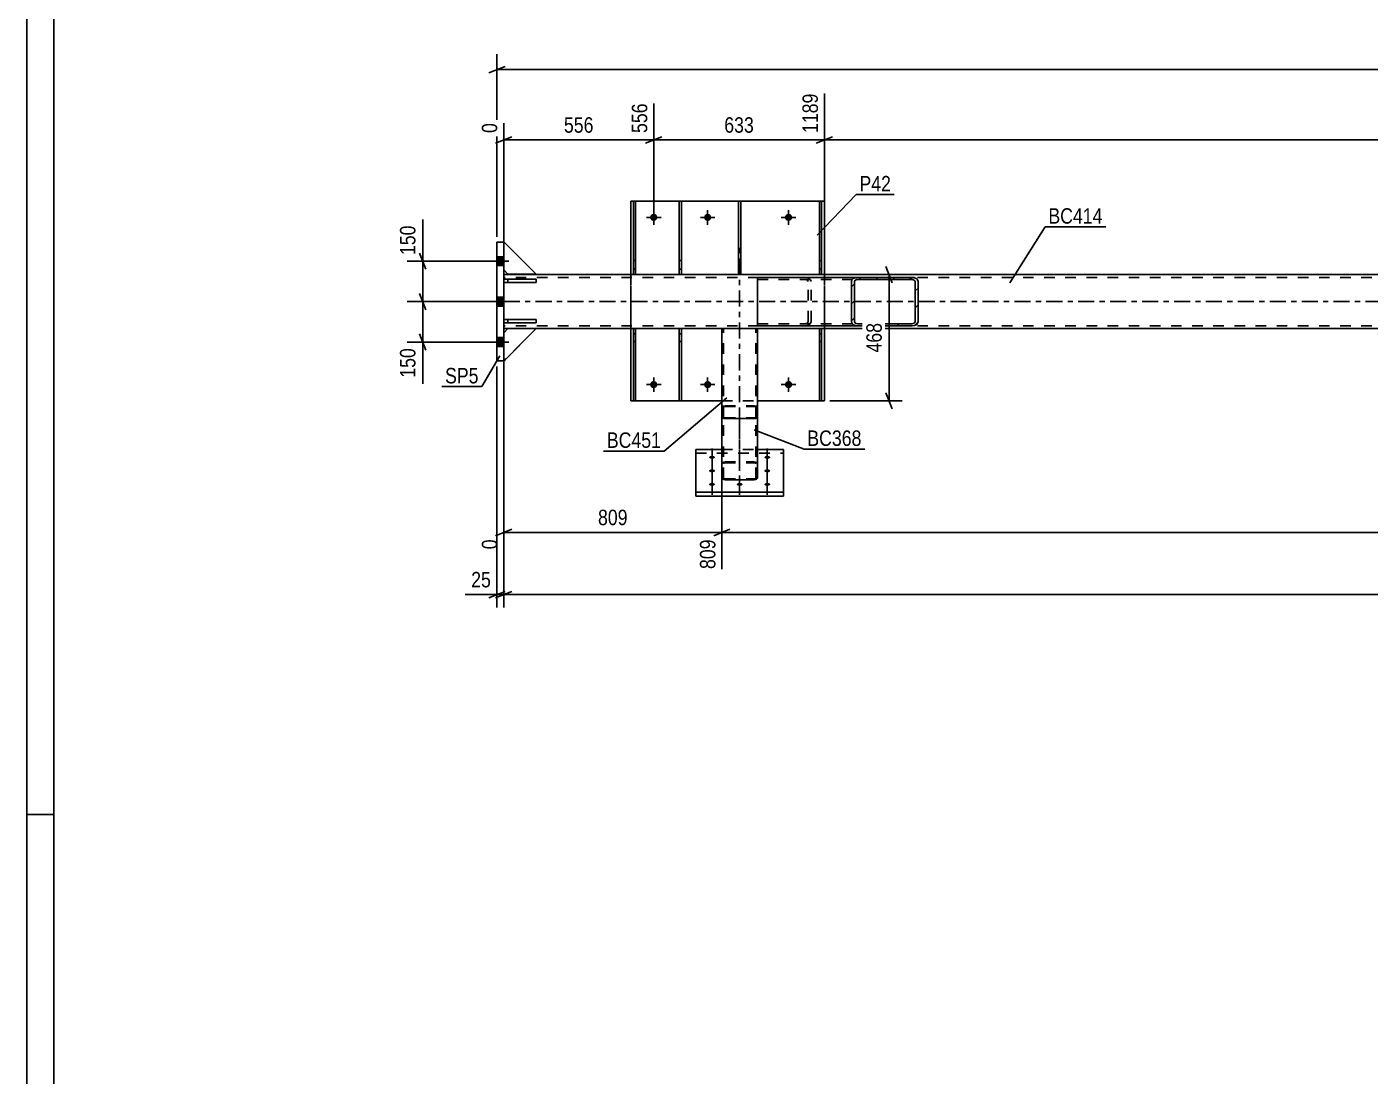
# Model space of a CAD drawing. Header units: millimetres. Extents: x -188 to 1001, y -654 to 187.
# Drawn here: x -187.8 to 61.3, y -404.3 to -209.8 of the extents above; entities that cross this region are included whole.
import ezdxf

# ---------------------------------------------------------------- set-up
doc = ezdxf.new("R2010")
doc.units = ezdxf.units.MM
doc.linetypes.add('DXK_LINE_DOT2', pattern=[3.9198, 1.9599, -1.9599])
doc.linetypes.add('DXK_LINE_DOT3', pattern=[5.9187, 2.979, -0.9799, 0.9799, -0.9799])
doc.styles.add('Arial Narrow', font='ARIALN.TTF', dxfattribs={"height": 0.2})

# ---------------------------------------------------------------- blocks, each defined once
blk = doc.blocks.new('Unknown-761542699-1162')
at = {"color": 5, "linetype": 'Continuous'}
for p, q in [((-187.8, 187.19), (-187.8, -653.81)), ((-182.8, 182.19), (-182.8, -648.81)), ((-182.8, -355.81), (-187.8, -355.81))]:
    blk.add_line(p, q, dxfattribs=at)
blk = doc.blocks.new('Part-761542699-5498 - 5415')
at = {"color": 2, "linetype": 'Continuous'}
for p, q in [((-75.31, -265.72), (-75.31, -279.11)), ((-74.91, -279.11), (-74.91, -265.72)), ((-75.31, -268.11), (-74.91, -268.11)), ((-75.31, -279.11), (-74.91, -279.11))]:
    blk.add_line(p, q, dxfattribs=at)
at = {"color": 7, "linetype": 'DXK_LINE_DOT2'}
for p, q in [((-74.91, -265.72), (-75.31, -265.72)), ((-75.31, -265.72), (-74.91, -265.72)), ((-75.31, -266.72), (-74.91, -266.72)), ((-75.31, -279.11), (-74.91, -279.11))]:
    blk.add_line(p, q, dxfattribs=at)
blk = doc.blocks.new('Part-761542699-5428 - 5415')
at = {"color": 2, "linetype": 'Continuous'}
for p, q in [((241.87, -255.72), (-99.38, -255.72)), ((818.12, -265.72), (-99.38, -265.72))]:
    blk.add_line(p, q, dxfattribs=at)
at = {"color": 7, "linetype": 'DXK_LINE_DOT2'}
for p, q in [((-99.38, -265.72), (-99.38, -255.72)), ((818.12, -256.22), (-99.38, -256.22)), ((818.12, -265.22), (-99.38, -265.22))]:
    blk.add_line(p, q, dxfattribs=at)
at = {"color": 7, "linetype": 'DXK_LINE_DOT3'}
blk.add_line((-99.38, -260.72), (818.12, -260.72), dxfattribs=at)
blk = doc.blocks.new('Part-761542699-5566 - 5415')
at = {"color": 2, "linetype": 'Continuous'}
for p, q in [((-75.81, -242.11), (-75.81, -242.11)), ((-75.81, -242.11), (-75.81, -255.72)), ((-75.81, -242.11), (-75.31, -242.11)), ((-74.91, -242.11), (-66.84, -242.11)), ((-66.44, -242.11), (-55.82, -242.11)), ((-55.42, -242.11), (-40.82, -242.11)), ((-40.42, -242.11), (-39.92, -242.11)), ((-39.92, -242.11), (-39.92, -255.72)), ((-75.81, -279.11), (-75.81, -265.72)), ((-39.92, -279.11), (-39.92, -265.72)), ((-75.81, -279.11), (-75.81, -279.11)), ((-75.81, -279.11), (-75.31, -279.11)), ((-74.91, -279.11), (-66.84, -279.11)), ((-66.44, -279.11), (-58.93, -279.11)), ((-52.33, -279.11), (-40.82, -279.11)), ((-40.42, -279.11), (-39.92, -279.11))]:
    blk.add_line(p, q, dxfattribs=at)
at = {"color": 7, "linetype": 'DXK_LINE_DOT2'}
for p, q in [((-75.81, -242.11), (-75.81, -279.11)), ((-75.81, -242.11), (-75.81, -242.11)), ((-75.31, -242.11), (-74.91, -242.11)), ((-66.84, -242.11), (-66.44, -242.11)), ((-55.82, -242.11), (-55.42, -242.11)), ((-40.82, -242.11), (-40.42, -242.11)), ((-39.92, -242.11), (-39.92, -279.11)), ((-75.81, -255.72), (-75.81, -265.72)), ((-39.92, -255.72), (-39.92, -265.72)), ((-75.81, -279.11), (-75.81, -279.11)), ((-75.31, -279.11), (-74.91, -279.11)), ((-66.84, -279.11), (-66.44, -279.11)), ((-58.93, -279.11), (-52.33, -279.11)), ((-40.82, -279.11), (-40.42, -279.11))]:
    blk.add_line(p, q, dxfattribs=at)
blk = doc.blocks.new('Part-761542699-5503 - 5415')
at = {"color": 2, "linetype": 'Continuous'}
for p, q in [((-66.84, -265.72), (-66.84, -279.11)), ((-66.44, -279.11), (-66.44, -265.72)), ((-66.84, -268.11), (-66.44, -268.11)), ((-66.84, -279.11), (-66.44, -279.11))]:
    blk.add_line(p, q, dxfattribs=at)
at = {"color": 7, "linetype": 'DXK_LINE_DOT2'}
for p, q in [((-66.44, -265.72), (-66.84, -265.72)), ((-66.84, -265.72), (-66.44, -265.72)), ((-66.84, -266.72), (-66.44, -266.72)), ((-66.84, -279.11), (-66.44, -279.11))]:
    blk.add_line(p, q, dxfattribs=at)
blk = doc.blocks.new('Part-761542699-5448 - 5415')
at = {"color": 2, "linetype": 'Continuous'}
for p, q in [((-93.38, -255.61), (-99.38, -249.61)), ((-99.38, -249.61), (-99.38, -249.72)), ((-99.38, -254.86), (-98.63, -255.61)), ((-98.63, -255.61), (-93.38, -255.61))]:
    blk.add_line(p, q, dxfattribs=at)
at = {"color": 7, "linetype": 'DXK_LINE_DOT2'}
blk.add_line((-99.38, -249.72), (-99.38, -254.86), dxfattribs=at)
blk = doc.blocks.new('Part-761542699-5451 - 5415')
at = {"color": 7, "linetype": 'DXK_LINE_DOT2'}
for p, q in [((-93.38, -255.61), (-99.38, -249.61)), ((-99.38, -249.61), (-99.38, -254.86)), ((-99.38, -254.86), (-98.63, -255.61)), ((-98.63, -255.61), (-93.38, -255.61))]:
    blk.add_line(p, q, dxfattribs=at)
blk = doc.blocks.new('Part-761542699-5518 - 5415')
at = {"color": 2, "linetype": 'Continuous'}
for p, q in [((-55.82, -242.11), (-55.82, -255.72)), ((-55.42, -242.11), (-55.82, -242.11)), ((-55.42, -255.72), (-55.42, -242.11)), ((-55.82, -253.11), (-55.42, -253.11))]:
    blk.add_line(p, q, dxfattribs=at)
at = {"color": 7, "linetype": 'DXK_LINE_DOT2'}
for p, q in [((-55.82, -242.11), (-55.42, -242.11)), ((-55.82, -254.72), (-55.42, -254.72)), ((-55.42, -255.72), (-55.82, -255.72)), ((-55.82, -255.72), (-55.42, -255.72))]:
    blk.add_line(p, q, dxfattribs=at)
blk = doc.blocks.new('Part-761542699-5454 - 5415')
at = {"color": 7, "linetype": 'DXK_LINE_DOT2'}
for p, q in [((-93.38, -255.61), (-99.38, -249.61)), ((-99.38, -249.61), (-99.38, -254.86)), ((-99.38, -254.86), (-98.63, -255.61)), ((-98.63, -255.61), (-93.38, -255.61))]:
    blk.add_line(p, q, dxfattribs=at)
blk = doc.blocks.new('Part-761542699-5457 - 5415')
at = {"color": 2, "linetype": 'Continuous'}
for p, q in [((-99.38, -266.48), (-98.63, -265.73)), ((-93.38, -265.73), (-99.38, -271.73)), ((-98.63, -265.73), (-93.38, -265.73)), ((-99.38, -271.73), (-99.38, -271.72))]:
    blk.add_line(p, q, dxfattribs=at)
at = {"color": 7, "linetype": 'DXK_LINE_DOT2'}
blk.add_line((-99.38, -271.72), (-99.38, -266.48), dxfattribs=at)
blk = doc.blocks.new('Part-761542699-5460 - 5415')
at = {"color": 7, "linetype": 'DXK_LINE_DOT2'}
for p, q in [((-99.38, -266.48), (-98.63, -265.73)), ((-93.38, -265.73), (-99.38, -271.73)), ((-99.38, -271.73), (-99.38, -266.48)), ((-98.63, -265.73), (-93.38, -265.73))]:
    blk.add_line(p, q, dxfattribs=at)
blk = doc.blocks.new('Part-761542699-5463 - 5415')
at = {"color": 7, "linetype": 'DXK_LINE_DOT2'}
for p, q in [((-99.38, -266.48), (-98.63, -265.73)), ((-93.38, -265.73), (-99.38, -271.73)), ((-99.38, -271.73), (-99.38, -266.48)), ((-98.63, -265.73), (-93.38, -265.73))]:
    blk.add_line(p, q, dxfattribs=at)
blk = doc.blocks.new('Part-761542699-5464 - 5415')
at = {"color": 2, "linetype": 'Continuous'}
for p, q in [((-99.38, -264.06), (-93.38, -264.06)), ((-99.38, -264.66), (-99.38, -264.06)), ((-93.38, -264.66), (-99.38, -264.66)), ((-93.38, -264.06), (-93.38, -264.66))]:
    blk.add_line(p, q, dxfattribs=at)
at = {"color": 7, "linetype": 'DXK_LINE_DOT2'}
blk.add_line((-98.63, -264.66), (-98.63, -264.06), dxfattribs=at)
blk = doc.blocks.new('Part-761542699-5465 - 5415')
at = {"color": 2, "linetype": 'Continuous'}
for p, q in [((-99.38, -256.56), (-93.38, -256.56)), ((-99.38, -257.16), (-99.38, -256.56)), ((-93.38, -257.16), (-99.38, -257.16)), ((-93.38, -256.56), (-93.38, -257.16))]:
    blk.add_line(p, q, dxfattribs=at)
at = {"color": 7, "linetype": 'DXK_LINE_DOT2'}
blk.add_line((-98.63, -257.16), (-98.63, -256.56), dxfattribs=at)
blk = doc.blocks.new('Part-761542699-5466 - 5415')
at = {"color": 7, "linetype": 'DXK_LINE_DOT2'}
for p, q in [((-93.38, -264.06), (-99.38, -264.06)), ((-99.38, -264.06), (-99.38, -264.66)), ((-99.38, -264.66), (-93.38, -264.66)), ((-98.63, -264.66), (-98.63, -264.06)), ((-93.38, -264.66), (-93.38, -264.06))]:
    blk.add_line(p, q, dxfattribs=at)
blk = doc.blocks.new('Part-761542699-5467 - 5415')
at = {"color": 7, "linetype": 'DXK_LINE_DOT2'}
for p, q in [((-93.38, -256.56), (-99.38, -256.56)), ((-99.38, -256.56), (-99.38, -257.16)), ((-99.38, -257.16), (-93.38, -257.16)), ((-98.63, -257.16), (-98.63, -256.56)), ((-93.38, -257.16), (-93.38, -256.56))]:
    blk.add_line(p, q, dxfattribs=at)
blk = doc.blocks.new('Part-761542699-5508 - 5415')
at = {"color": 2, "linetype": 'Continuous'}
for p, q in [((-40.82, -265.72), (-40.82, -279.11)), ((-40.42, -279.11), (-40.42, -265.72)), ((-40.82, -268.11), (-40.42, -268.11)), ((-40.82, -279.11), (-40.42, -279.11))]:
    blk.add_line(p, q, dxfattribs=at)
at = {"color": 7, "linetype": 'DXK_LINE_DOT2'}
for p, q in [((-40.42, -265.72), (-40.82, -265.72)), ((-40.82, -265.72), (-40.42, -265.72)), ((-40.82, -266.72), (-40.42, -266.72)), ((-40.82, -279.11), (-40.42, -279.11))]:
    blk.add_line(p, q, dxfattribs=at)
blk = doc.blocks.new('Part-761542699-5513 - 5415')
at = {"color": 2, "linetype": 'Continuous'}
for p, q in [((-66.84, -242.11), (-66.84, -255.72)), ((-66.44, -242.11), (-66.84, -242.11)), ((-66.44, -255.72), (-66.44, -242.11)), ((-66.84, -253.11), (-66.44, -253.11))]:
    blk.add_line(p, q, dxfattribs=at)
at = {"color": 7, "linetype": 'DXK_LINE_DOT2'}
for p, q in [((-66.84, -242.11), (-66.44, -242.11)), ((-66.84, -254.72), (-66.44, -254.72)), ((-66.44, -255.72), (-66.84, -255.72)), ((-66.84, -255.72), (-66.44, -255.72))]:
    blk.add_line(p, q, dxfattribs=at)
blk = doc.blocks.new('Part-761542699-5523 - 5415')
at = {"color": 2, "linetype": 'Continuous'}
for p, q in [((-40.82, -242.11), (-40.82, -255.72)), ((-40.42, -242.11), (-40.82, -242.11)), ((-40.42, -255.72), (-40.42, -242.11)), ((-40.82, -253.11), (-40.42, -253.11))]:
    blk.add_line(p, q, dxfattribs=at)
at = {"color": 7, "linetype": 'DXK_LINE_DOT2'}
for p, q in [((-40.82, -242.11), (-40.42, -242.11)), ((-40.82, -254.72), (-40.42, -254.72)), ((-40.42, -255.72), (-40.82, -255.72)), ((-40.82, -255.72), (-40.42, -255.72))]:
    blk.add_line(p, q, dxfattribs=at)
blk = doc.blocks.new('Part-761542699-5526 - 5415')
at = {"color": 2, "linetype": 'Continuous'}
for p, q in [((-63.75, -288.11), (-58.93, -288.11)), ((-63.75, -296.77), (-63.75, -288.11)), ((-52.33, -288.11), (-47.5, -288.11)), ((-47.5, -296.77), (-47.5, -288.11)), ((-63.75, -296.07), (-47.5, -296.07)), ((-47.5, -296.77), (-63.75, -296.77))]:
    blk.add_line(p, q, dxfattribs=at)
at = {"color": 7, "linetype": 'DXK_LINE_DOT2'}
for p, q in [((-63.75, -288.81), (-47.5, -288.81)), ((-58.93, -288.11), (-52.33, -288.11))]:
    blk.add_line(p, q, dxfattribs=at)
blk = doc.blocks.new('Part-761542699-5532 - 5415')
at = {"color": 7, "linetype": 'DXK_LINE_DOT2'}
for p, q in [((-58.88, -280.19), (-58.93, -280.27)), ((-58.93, -282.16), (-58.93, -280.27)), ((-58.75, -280.12), (-58.88, -280.19)), ((-58.56, -280.08), (-58.75, -280.12)), ((-58.63, -280.27), (-58.6, -280.23)), ((-58.63, -293.43), (-58.63, -280.27)), ((-58.6, -280.23), (-58.54, -280.2)), ((-58.33, -280.06), (-58.56, -280.08)), ((-58.54, -280.2), (-58.44, -280.17)), ((-58.44, -280.17), (-58.33, -280.16)), ((-58.33, -280.06), (-52.93, -280.06)), ((-58.33, -280.16), (-52.93, -280.16)), ((-52.7, -280.08), (-52.93, -280.06)), ((-52.93, -280.16), (-52.81, -280.17)), ((-52.81, -280.17), (-52.71, -280.2)), ((-52.71, -280.2), (-52.65, -280.23)), ((-52.5, -280.12), (-52.7, -280.08)), ((-52.65, -280.23), (-52.63, -280.27)), ((-52.63, -293.43), (-52.63, -280.27)), ((-52.37, -280.19), (-52.5, -280.12)), ((-52.33, -280.27), (-52.37, -280.19)), ((-52.33, -282.16), (-52.33, -280.27)), ((-58.93, -282.16), (-58.93, -282.16)), ((-58.93, -282.16), (-58.93, -282.16)), ((-58.93, -282.16), (-58.88, -282.24)), ((-58.88, -282.24), (-58.75, -282.31)), ((-58.75, -282.31), (-58.56, -282.35)), ((-58.6, -282.2), (-58.63, -282.16)), ((-58.54, -282.23), (-58.6, -282.2)), ((-58.56, -282.35), (-58.33, -282.37)), ((-58.44, -282.26), (-58.54, -282.23)), ((-58.33, -282.27), (-58.44, -282.26)), ((-58.33, -282.27), (-52.93, -282.27)), ((-58.33, -282.37), (-52.93, -282.37)), ((-52.81, -282.26), (-52.93, -282.27)), ((-52.93, -282.37), (-52.7, -282.35)), ((-52.71, -282.23), (-52.81, -282.26)), ((-52.65, -282.2), (-52.71, -282.23)), ((-52.7, -282.35), (-52.5, -282.31)), ((-52.63, -282.16), (-52.65, -282.2)), ((-52.5, -282.31), (-52.37, -282.24)), ((-52.37, -282.24), (-52.33, -282.16)), ((-58.93, -290.75), (-58.88, -290.64)), ((-58.88, -290.64), (-58.75, -290.54)), ((-58.75, -290.54), (-58.56, -290.48)), ((-58.6, -290.69), (-58.63, -290.75)), ((-58.54, -290.65), (-58.6, -290.69)), ((-58.56, -290.48), (-58.33, -290.45)), ((-58.44, -290.61), (-58.54, -290.65)), ((-58.33, -290.6), (-58.44, -290.61)), ((-58.33, -290.45), (-52.93, -290.45)), ((-58.33, -290.6), (-52.93, -290.6)), ((-52.93, -290.45), (-52.7, -290.48)), ((-52.81, -290.61), (-52.93, -290.6)), ((-52.71, -290.65), (-52.81, -290.61)), ((-52.71, -290.65), (-52.7, -290.66)), ((-52.7, -290.48), (-52.5, -290.54)), ((-52.7, -290.66), (-52.65, -290.69)), ((-52.63, -290.75), (-52.65, -290.69)), ((-52.5, -290.54), (-52.37, -290.64)), ((-52.37, -290.64), (-52.33, -290.75)), ((-58.63, -293.43), (-58.6, -293.49)), ((-58.6, -293.49), (-58.54, -293.53)), ((-58.54, -293.53), (-58.44, -293.57)), ((-58.44, -293.57), (-58.33, -293.58)), ((-58.33, -293.58), (-52.93, -293.58)), ((-52.93, -293.58), (-52.81, -293.57)), ((-52.81, -293.57), (-52.71, -293.53)), ((-52.71, -293.53), (-52.65, -293.49)), ((-52.65, -293.49), (-52.63, -293.43))]:
    blk.add_line(p, q, dxfattribs=at)
at = {"color": 7, "linetype": 'DXK_LINE_DOT3'}
blk.add_line((-55.63, -292.09), (-55.63, -281.21), dxfattribs=at)
at = {"color": 2, "linetype": 'Continuous'}
for p, q in [((-58.93, -293.43), (-58.93, -282.16)), ((-52.33, -293.43), (-52.33, -282.16)), ((-58.88, -293.54), (-58.93, -293.43)), ((-58.75, -293.64), (-58.88, -293.54)), ((-58.56, -293.7), (-58.75, -293.64)), ((-58.33, -293.73), (-58.56, -293.7)), ((-58.33, -293.73), (-52.93, -293.73)), ((-52.7, -293.7), (-52.93, -293.73)), ((-52.5, -293.64), (-52.7, -293.7)), ((-52.37, -293.54), (-52.5, -293.64)), ((-52.33, -293.43), (-52.37, -293.54))]:
    blk.add_line(p, q, dxfattribs=at)
blk = doc.blocks.new('Part-761542699-5537 - 5415')
at = {"color": 7, "linetype": 'DXK_LINE_DOT3'}
blk.add_line((-55.63, -291.22), (-55.63, -250.72), dxfattribs=at)
at = {"color": 2, "linetype": 'Continuous'}
for p, q in [((-58.93, -282.16), (-58.93, -265.72)), ((-52.33, -282.16), (-52.33, -265.72)), ((-58.88, -282.25), (-58.93, -282.16)), ((-58.75, -282.31), (-58.88, -282.25)), ((-58.56, -282.36), (-58.75, -282.31)), ((-58.33, -282.38), (-58.56, -282.36)), ((-58.33, -282.38), (-52.93, -282.38)), ((-52.7, -282.36), (-52.93, -282.38)), ((-52.5, -282.31), (-52.7, -282.36)), ((-52.37, -282.25), (-52.5, -282.31)), ((-52.33, -282.16), (-52.37, -282.25))]:
    blk.add_line(p, q, dxfattribs=at)
at = {"color": 7, "linetype": 'DXK_LINE_DOT2'}
for p, q in [((-58.93, -265.72), (-52.33, -265.72)), ((-58.63, -282.16), (-58.63, -265.72)), ((-52.63, -282.16), (-52.63, -265.72)), ((-58.93, -280.27), (-58.88, -280.19)), ((-58.88, -280.19), (-58.75, -280.13)), ((-58.75, -280.13), (-58.56, -280.08)), ((-58.6, -280.23), (-58.63, -280.27)), ((-58.54, -280.2), (-58.6, -280.23)), ((-58.56, -280.08), (-58.33, -280.06)), ((-58.44, -280.18), (-58.54, -280.2)), ((-58.33, -280.17), (-58.44, -280.18)), ((-58.33, -280.06), (-52.93, -280.06)), ((-58.33, -280.17), (-52.93, -280.17)), ((-52.93, -280.06), (-52.7, -280.08)), ((-52.81, -280.18), (-52.93, -280.17)), ((-52.71, -280.2), (-52.81, -280.18)), ((-52.65, -280.23), (-52.71, -280.2)), ((-52.7, -280.08), (-52.5, -280.13)), ((-52.63, -280.27), (-52.65, -280.23)), ((-52.5, -280.13), (-52.37, -280.19)), ((-52.37, -280.19), (-52.33, -280.27)), ((-58.63, -282.16), (-58.6, -282.21)), ((-58.6, -282.21), (-58.54, -282.24)), ((-58.54, -282.24), (-58.44, -282.26)), ((-58.44, -282.26), (-58.33, -282.27)), ((-58.33, -282.27), (-52.93, -282.27)), ((-52.93, -282.27), (-52.81, -282.26)), ((-52.81, -282.26), (-52.71, -282.24)), ((-52.71, -282.24), (-52.65, -282.21)), ((-52.65, -282.21), (-52.63, -282.16))]:
    blk.add_line(p, q, dxfattribs=at)
blk = doc.blocks.new('Part-761542699-5554 - 5415')
at = {"color": 2, "linetype": 'Continuous'}
for p, q in [((-100.63, -271.72), (-100.63, -249.72)), ((-100.63, -249.72), (-99.38, -249.72)), ((-99.38, -249.72), (-99.38, -271.72)), ((-99.38, -271.72), (-100.63, -271.72))]:
    blk.add_line(p, q, dxfattribs=at)
blk = doc.blocks.new('Part-761542699-5613 - 5415')
at = {"linetype": 'Continuous'}
h = blk.add_hatch(dxfattribs=at)
h.set_pattern_fill('', scale=0.7, style=0, pattern_type=0)
h.set_pattern_definition([(45, (-23.2146, -265.1589), (-1.57154, 1.57154), [])])
h.paths.add_polyline_path([(-23.63, -265.22), (-23.21, -265.16), (-22.86, -264.99), (-22.62, -264.73), (-22.54, -264.42), (-22.54, -257.02), (-22.62, -256.71), (-22.86, -256.45), (-23.21, -256.28), (-23.63, -256.22), (-33.79, -256.22), (-34.21, -256.28), (-34.57, -256.45), (-34.81, -256.71), (-34.89, -257.02), (-34.89, -264.42), (-34.81, -264.73), (-34.57, -264.99), (-34.21, -265.16), (-33.79, -265.22)])
h.paths.add_polyline_path([(-34, -264.79), (-34.18, -264.7), (-34.3, -264.57), (-34.34, -264.42), (-34.34, -257.02), (-34.3, -256.87), (-34.18, -256.74), (-34, -256.65), (-33.79, -256.62), (-23.63, -256.62), (-23.42, -256.65), (-23.25, -256.74), (-23.13, -256.87), (-23.09, -257.02), (-23.09, -264.42), (-23.13, -264.57), (-23.25, -264.7), (-23.42, -264.79), (-23.63, -264.82), (-33.79, -264.82)])
at = {"color": 2, "linetype": 'Continuous'}
for p, q in [((-52.32, -256.22), (-52.32, -265.22)), ((-52.32, -256.22), (-33.79, -256.22)), ((-33.79, -256.22), (-34.21, -256.28)), ((-33.79, -256.22), (-23.63, -256.22)), ((-23.21, -256.28), (-23.63, -256.22)), ((-34.81, -256.71), (-34.89, -257.02)), ((-34.89, -264.42), (-34.89, -257.02)), ((-34.34, -257.02), (-34.3, -256.87)), ((-34.34, -264.42), (-34.34, -257.02)), ((-34, -256.65), (-33.79, -256.62)), ((-33.79, -256.62), (-23.63, -256.62)), ((-23.63, -256.62), (-23.42, -256.65)), ((-23.13, -256.87), (-23.09, -257.02)), ((-23.09, -264.42), (-23.09, -257.02)), ((-22.54, -257.02), (-22.62, -256.71)), ((-22.54, -264.42), (-22.54, -257.02)), ((-52.32, -265.22), (-33.79, -265.22)), ((-34.89, -264.42), (-34.81, -264.73)), ((-34.3, -264.57), (-34.34, -264.42)), ((-34.21, -265.16), (-33.79, -265.22)), ((-33.79, -264.82), (-34, -264.79)), ((-33.79, -264.82), (-23.63, -264.82)), ((-33.79, -265.22), (-23.63, -265.22)), ((-23.42, -264.79), (-23.63, -264.82)), ((-23.63, -265.22), (-23.21, -265.16)), ((-23.09, -264.42), (-23.13, -264.57)), ((-22.62, -264.73), (-22.54, -264.42))]:
    blk.add_line(p, q, dxfattribs=at)
at = {"color": 7, "linetype": 'DXK_LINE_DOT2'}
for p, q in [((-43.49, -256.22), (-43.07, -256.28)), ((-33.79, -256.22), (-23.63, -256.22)), ((-52.32, -256.62), (-23.63, -256.62)), ((-43.28, -256.65), (-43.49, -256.62)), ((-42.94, -257.02), (-42.98, -256.87)), ((-42.94, -264.42), (-42.94, -257.02)), ((-42.48, -256.71), (-42.39, -257.02)), ((-42.39, -264.42), (-42.39, -257.02)), ((-52.32, -264.82), (-23.63, -264.82)), ((-43.49, -264.82), (-43.28, -264.79)), ((-43.07, -265.16), (-43.49, -265.22)), ((-42.98, -264.57), (-42.94, -264.42)), ((-42.39, -264.42), (-42.48, -264.73)), ((-33.79, -265.22), (-23.63, -265.22))]:
    blk.add_line(p, q, dxfattribs=at)
for centre, radius, start, end in [((-43.32, -257.25), 1, 32.4104, 75.4453), ((-43.41, -257.14), 0.501, 32.4104, 75.4453), ((-43.41, -264.3), 0.501, 284.5547, 327.5896), ((-43.32, -264.19), 1, 284.5547, 327.5896)]:
    blk.add_arc(centre, radius, start, end, dxfattribs=at)
at = {"color": 2, "linetype": 'Continuous'}
for centre, radius, start, end in [((-33.96, -257.25), 1, 104.5547, 147.5896), ((-23.47, -257.25), 1, 32.4104, 75.4453), ((-33.88, -257.14), 0.501, 104.5547, 147.5896), ((-23.55, -257.14), 0.501, 32.4104, 75.4453), ((-33.96, -264.19), 1, 212.4104, 255.4453), ((-33.88, -264.3), 0.501, 212.4104, 255.4453), ((-23.55, -264.3), 0.501, 284.5547, 327.5896), ((-23.47, -264.19), 1, 284.5547, 327.5896)]:
    blk.add_arc(centre, radius, start, end, dxfattribs=at)
blk = doc.blocks.new('Bolt-761542699-5623 - 5415')
at = {"linetype": 'Continuous'}
for points in [[(-100.63, -252.39), (-100.63, -254.04), (-99.38, -254.04), (-99.38, -252.39)], [(-100.63, -252.39), (-100.63, -254.04), (-99.38, -254.04), (-99.38, -252.39)], [(-100.63, -252.39), (-100.63, -254.04), (-99.38, -254.04), (-99.38, -252.39)], [(-100.63, -252.39), (-100.63, -254.04), (-99.38, -254.04), (-99.38, -252.39)], [(-100.63, -259.89), (-100.63, -261.54), (-99.38, -261.54), (-99.38, -259.89)], [(-100.63, -259.89), (-100.63, -261.54), (-99.38, -261.54), (-99.38, -259.89)], [(-100.63, -267.39), (-100.63, -269.04), (-99.38, -269.04), (-99.38, -267.39)], [(-100.63, -267.39), (-100.63, -269.04), (-99.38, -269.04), (-99.38, -267.39)], [(-100.63, -267.39), (-100.63, -269.04), (-99.38, -269.04), (-99.38, -267.39)], [(-100.63, -267.39), (-100.63, -269.04), (-99.38, -269.04), (-99.38, -267.39)]]:
    blk.add_hatch(color=1, dxfattribs=at).paths.add_polyline_path(points)
at = {"color": 1, "linetype": 'Continuous'}
for p, q in [((-98.43, -253.22), (-104.38, -253.22)), ((-98.43, -253.22), (-104.38, -253.22)), ((-98.43, -253.22), (-104.38, -253.22)), ((-98.43, -253.22), (-104.38, -253.22)), ((-99.38, -252.39), (-100.63, -252.39)), ((-99.38, -252.39), (-100.63, -252.39)), ((-99.38, -252.39), (-100.63, -252.39)), ((-99.38, -252.39), (-100.63, -252.39)), ((-99.38, -254.04), (-100.63, -254.04)), ((-99.38, -254.04), (-100.63, -254.04)), ((-99.38, -254.04), (-100.63, -254.04)), ((-99.38, -254.04), (-100.63, -254.04)), ((-98.43, -260.72), (-104.38, -260.72)), ((-98.43, -260.72), (-104.38, -260.72)), ((-99.38, -259.89), (-100.63, -259.89)), ((-99.38, -259.89), (-100.63, -259.89)), ((-99.38, -261.54), (-100.63, -261.54)), ((-99.38, -261.54), (-100.63, -261.54)), ((-98.43, -268.22), (-104.38, -268.22)), ((-98.43, -268.22), (-104.38, -268.22)), ((-98.43, -268.22), (-104.38, -268.22)), ((-98.43, -268.22), (-104.38, -268.22)), ((-99.38, -267.39), (-100.63, -267.39)), ((-99.38, -267.39), (-100.63, -267.39)), ((-99.38, -267.39), (-100.63, -267.39)), ((-99.38, -267.39), (-100.63, -267.39)), ((-99.38, -269.04), (-100.63, -269.04)), ((-99.38, -269.04), (-100.63, -269.04)), ((-99.38, -269.04), (-100.63, -269.04)), ((-99.38, -269.04), (-100.63, -269.04))]:
    blk.add_line(p, q, dxfattribs=at)
blk = doc.blocks.new('Bolt-761542699-5627 - 5415')
at = {"linetype": 'Continuous'}
for points in [[(-71.56, -244.43, -1), (-71.56, -245.78, -1)], [(-61.56, -244.43, -1), (-61.56, -245.78, -1)], [(-46.56, -244.43, -1), (-46.56, -245.78, -1)]]:
    blk.add_hatch(color=1, dxfattribs=at).paths.add_polyline_path(points)
at = {"color": 1, "linetype": 'Continuous'}
for p, q in [((-71.56, -246.46), (-71.56, -243.76)), ((-61.56, -246.46), (-61.56, -243.76)), ((-46.56, -246.46), (-46.56, -243.76)), ((-72.91, -245.11), (-70.21, -245.11)), ((-62.91, -245.11), (-60.21, -245.11)), ((-47.91, -245.11), (-45.21, -245.11))]:
    blk.add_line(p, q, dxfattribs=at)
blk = doc.blocks.new('Bolt-761542699-5628 - 5415')
at = {"linetype": 'Continuous'}
for points in [[(-71.56, -275.43, -1), (-71.56, -276.78, -1)], [(-61.56, -275.43, -1), (-61.56, -276.78, -1)], [(-46.56, -275.43, -1), (-46.56, -276.78, -1)]]:
    blk.add_hatch(color=1, dxfattribs=at).paths.add_polyline_path(points)
at = {"color": 1, "linetype": 'Continuous'}
for p, q in [((-72.91, -276.11), (-70.21, -276.11)), ((-71.56, -277.46), (-71.56, -274.76)), ((-62.91, -276.11), (-60.21, -276.11)), ((-61.56, -277.46), (-61.56, -274.76)), ((-47.91, -276.11), (-45.21, -276.11)), ((-46.56, -277.46), (-46.56, -274.76))]:
    blk.add_line(p, q, dxfattribs=at)
blk = doc.blocks.new('Bolt-761542699-5645 - 5415')
at = {"linetype": 'Continuous'}
for points in [[(-60.75, -289.85), (-60.86, -289.84), (-60.97, -289.83), (-61.07, -289.8), (-61.16, -289.76), (-61.23, -289.72), (-61.27, -289.66), (-61.3, -289.61), (-61.3, -289.55), (-61.27, -289.5), (-61.23, -289.45), (-61.16, -289.4), (-61.07, -289.36), (-60.97, -289.33), (-60.86, -289.32), (-60.75, -289.31), (-60.64, -289.32), (-60.53, -289.33), (-60.43, -289.36), (-60.34, -289.4), (-60.27, -289.45), (-60.23, -289.5), (-60.2, -289.55), (-60.2, -289.61), (-60.23, -289.66), (-60.27, -289.72), (-60.34, -289.76), (-60.43, -289.8), (-60.53, -289.83), (-60.64, -289.84)], [(-50.5, -289.85), (-50.61, -289.84), (-50.72, -289.83), (-50.82, -289.8), (-50.91, -289.76), (-50.98, -289.72), (-51.02, -289.66), (-51.05, -289.61), (-51.05, -289.55), (-51.02, -289.5), (-50.98, -289.45), (-50.91, -289.4), (-50.82, -289.36), (-50.72, -289.33), (-50.61, -289.32), (-50.5, -289.31), (-50.39, -289.32), (-50.28, -289.33), (-50.18, -289.36), (-50.09, -289.4), (-50.02, -289.45), (-49.98, -289.5), (-49.95, -289.55), (-49.95, -289.61), (-49.98, -289.66), (-50.02, -289.72), (-50.09, -289.76), (-50.18, -289.8), (-50.28, -289.83), (-50.39, -289.84)], [(-60.75, -292.36), (-60.86, -292.35), (-60.97, -292.34), (-61.07, -292.31), (-61.16, -292.27), (-61.23, -292.22), (-61.27, -292.17), (-61.3, -292.12), (-61.3, -292.06), (-61.27, -292.01), (-61.23, -291.96), (-61.16, -291.91), (-61.07, -291.87), (-60.97, -291.84), (-60.86, -291.83), (-60.75, -291.82), (-60.64, -291.83), (-60.53, -291.84), (-60.43, -291.87), (-60.34, -291.91), (-60.27, -291.96), (-60.23, -292.01), (-60.2, -292.06), (-60.2, -292.12), (-60.23, -292.17), (-60.27, -292.22), (-60.34, -292.27), (-60.43, -292.31), (-60.53, -292.34), (-60.64, -292.35)], [(-50.5, -292.36), (-50.61, -292.35), (-50.72, -292.34), (-50.82, -292.31), (-50.91, -292.27), (-50.98, -292.22), (-51.02, -292.17), (-51.05, -292.12), (-51.05, -292.06), (-51.02, -292.01), (-50.98, -291.96), (-50.91, -291.91), (-50.82, -291.87), (-50.72, -291.84), (-50.61, -291.83), (-50.5, -291.82), (-50.39, -291.83), (-50.28, -291.84), (-50.18, -291.87), (-50.09, -291.91), (-50.02, -291.96), (-49.98, -292.01), (-49.95, -292.06), (-49.95, -292.12), (-49.98, -292.17), (-50.02, -292.22), (-50.09, -292.27), (-50.18, -292.31), (-50.28, -292.34), (-50.39, -292.35)], [(-60.75, -294.87), (-60.86, -294.86), (-60.97, -294.85), (-61.07, -294.82), (-61.16, -294.78), (-61.23, -294.73), (-61.27, -294.68), (-61.3, -294.63), (-61.3, -294.57), (-61.27, -294.52), (-61.23, -294.46), (-61.16, -294.42), (-61.07, -294.38), (-60.97, -294.35), (-60.86, -294.34), (-60.75, -294.33), (-60.64, -294.34), (-60.53, -294.35), (-60.43, -294.38), (-60.34, -294.42), (-60.27, -294.46), (-60.23, -294.52), (-60.2, -294.57), (-60.2, -294.63), (-60.23, -294.68), (-60.27, -294.73), (-60.34, -294.78), (-60.43, -294.82), (-60.53, -294.85), (-60.64, -294.86)], [(-55.63, -294.87), (-55.74, -294.86), (-55.85, -294.85), (-55.95, -294.82), (-56.03, -294.78), (-56.1, -294.73), (-56.15, -294.68), (-56.17, -294.63), (-56.17, -294.57), (-56.15, -294.52), (-56.1, -294.46), (-56.03, -294.42), (-55.95, -294.38), (-55.85, -294.35), (-55.74, -294.34), (-55.63, -294.33), (-55.51, -294.34), (-55.4, -294.35), (-55.3, -294.38), (-55.22, -294.42), (-55.15, -294.46), (-55.1, -294.52), (-55.08, -294.57), (-55.08, -294.63), (-55.1, -294.68), (-55.15, -294.73), (-55.22, -294.78), (-55.3, -294.82), (-55.4, -294.85), (-55.51, -294.86)], [(-50.5, -294.87), (-50.61, -294.86), (-50.72, -294.85), (-50.82, -294.82), (-50.91, -294.78), (-50.98, -294.73), (-51.02, -294.68), (-51.05, -294.63), (-51.05, -294.57), (-51.02, -294.52), (-50.98, -294.46), (-50.91, -294.42), (-50.82, -294.38), (-50.72, -294.35), (-50.61, -294.34), (-50.5, -294.33), (-50.39, -294.34), (-50.28, -294.35), (-50.18, -294.38), (-50.09, -294.42), (-50.02, -294.46), (-49.98, -294.52), (-49.95, -294.57), (-49.95, -294.63), (-49.98, -294.68), (-50.02, -294.73), (-50.09, -294.78), (-50.18, -294.82), (-50.28, -294.85), (-50.39, -294.86)]]:
    blk.add_hatch(color=1, dxfattribs=at).paths.add_polyline_path(points)
at = {"color": 1, "linetype": 'Continuous'}
for p, q in [((-60.75, -291.54), (-60.75, -287.92)), ((-50.5, -291.54), (-50.5, -287.92)), ((-60.75, -294.05), (-60.75, -290.43)), ((-50.5, -294.05), (-50.5, -290.43)), ((-60.75, -296.56), (-60.75, -292.94)), ((-55.63, -296.56), (-55.63, -292.94)), ((-50.5, -296.56), (-50.5, -292.94))]:
    blk.add_line(p, q, dxfattribs=at)
at = {"color": 1, "linetype": 'DXK_LINE_DOT2'}
blk.add_line((-55.63, -291.54), (-55.63, -287.92), dxfattribs=at)
blk = doc.blocks.new('Part-761542699-5656 - 5415')
at = {"color": 2, "linetype": 'Continuous'}
for p, q in [((-75.31, -242.11), (-75.31, -255.72)), ((-74.91, -242.11), (-75.31, -242.11)), ((-74.91, -255.72), (-74.91, -242.11)), ((-75.31, -253.11), (-74.91, -253.11))]:
    blk.add_line(p, q, dxfattribs=at)
at = {"color": 7, "linetype": 'DXK_LINE_DOT2'}
for p, q in [((-75.31, -242.11), (-74.91, -242.11)), ((-75.31, -254.72), (-74.91, -254.72)), ((-74.91, -255.72), (-75.31, -255.72)), ((-75.31, -255.72), (-74.91, -255.72))]:
    blk.add_line(p, q, dxfattribs=at)
blk = doc.blocks.new('StraightDimension-761542699-31004 - 5415')
at = {"color": 7, "linetype": 'Continuous'}
for p, q in [((-100.63, -248.72), (-100.63, -214.87)), ((-99.13, -217.12), (-102.13, -218.32)), ((-100.63, -217.72), (819.37, -217.72))]:
    blk.add_line(p, q, dxfattribs=at)
blk = doc.blocks.new('StraightDimension-761542699-30872 - 5415')
at = {"color": 7, "linetype": 'Continuous'}
for p, q in [((-71.56, -244.11), (-71.56, -223.97)), ((-39.92, -244.11), (-39.92, -222.15)), ((-70.06, -230.16), (-73.06, -231.36)), ((-71.56, -230.76), (-39.92, -230.76)), ((-41.42, -231.36), (-38.42, -230.16))]:
    blk.add_line(p, q, dxfattribs=at)
at = {"color": 0, "linetype": 'Continuous'}
blk.add_wipeout([(-40.52, -221.55), (-44.72, -221.55), (-44.72, -230.06), (-40.52, -230.06)], dxfattribs=at)
at = {"color": 0}
blk.add_wipeout([(-52.4, -230.01), (-52.4, -225.81), (-59.08, -225.81), (-59.08, -230.01)], dxfattribs=at)
at = {"color": 3, "linetype": 'Continuous', "style": 'Arial Narrow'}
blk.add_text('1189', height=2.863, rotation=90.0002, dxfattribs=at).set_placement((-41.12, -229.46))
at = {"color": 3, "style": 'Arial Narrow'}
blk.add_text('633', height=2.863, dxfattribs=at).set_placement((-58.48, -229.41))
blk = doc.blocks.new('StraightDimension-761542699-19002 - 5415')
at = {"color": 7, "linetype": 'Continuous'}
for p, q in [((-73.91, -255.72), (-25.52, -255.72)), ((-27.32, -257.22), (-28.52, -254.22)), ((-27.92, -279.11), (-27.92, -255.72)), ((-28.52, -277.61), (-27.32, -280.61)), ((-38.92, -279.11), (-25.52, -279.11))]:
    blk.add_line(p, q, dxfattribs=at)
at = {"color": 0}
blk.add_wipeout([(-28.67, -264.07), (-32.87, -264.07), (-32.87, -270.76), (-28.67, -270.76)], dxfattribs=at)
at = {"color": 3, "style": 'Arial Narrow'}
blk.add_text('468', height=2.863, rotation=90.0002, dxfattribs=at).set_placement((-29.27, -270.16))
blk = doc.blocks.new('StraightDimension-761542699-30871 - 5415')
at = {"color": 7, "linetype": 'Continuous'}
for p, q in [((-39.92, -244.11), (-39.92, -222.15)), ((-38.42, -230.16), (-41.42, -231.36)), ((-39.92, -230.76), (818.12, -230.76))]:
    blk.add_line(p, q, dxfattribs=at)
blk = doc.blocks.new('StraightDimension-761542699-30873 - 5415')
at = {"color": 7, "linetype": 'Continuous'}
for p, q in [((-71.56, -244.11), (-71.56, -223.97)), ((-99.38, -254.72), (-99.38, -227.63)), ((-97.88, -230.16), (-100.88, -231.36)), ((-99.38, -230.76), (-71.56, -230.76)), ((-73.06, -231.36), (-70.06, -230.16))]:
    blk.add_line(p, q, dxfattribs=at)
at = {"color": 0, "linetype": 'Continuous'}
for points in [[(-72.16, -223.37), (-76.36, -223.37), (-76.36, -230.06), (-72.16, -230.06)], [(-99.98, -227.03), (-104.18, -227.03), (-104.18, -230.06), (-99.98, -230.06)]]:
    blk.add_wipeout(points, dxfattribs=at)
at = {"color": 0}
blk.add_wipeout([(-82.13, -230.01), (-82.13, -225.81), (-88.81, -225.81), (-88.81, -230.01)], dxfattribs=at)
at = {"color": 3, "linetype": 'Continuous', "style": 'Arial Narrow'}
for s, height, p in [('556', 2.863, (-72.76, -229.46)), ('0', 2.86, (-100.58, -229.46))]:
    blk.add_text(s, height=height, rotation=90.0002, dxfattribs=at).set_placement(p)
at = {"color": 3, "style": 'Arial Narrow'}
blk.add_text('556', height=2.863, dxfattribs=at).set_placement((-88.21, -229.41))
blk = doc.blocks.new('StraightDimension-761542699-30912 - 5415')
at = {"color": 7, "linetype": 'Continuous'}
for p, q in [((-58.93, -280.11), (-58.93, -310.29)), ((-57.43, -302.91), (-60.43, -304.11)), ((-58.93, -303.51), (241.07, -303.51))]:
    blk.add_line(p, q, dxfattribs=at)
blk = doc.blocks.new('StraightDimension-761542699-30913 - 5415')
at = {"color": 7, "linetype": 'Continuous'}
for p, q in [((-99.38, -266.72), (-99.38, -306.63)), ((-58.93, -280.11), (-58.93, -310.29)), ((-97.88, -302.91), (-100.88, -304.11)), ((-99.38, -303.51), (-58.93, -303.51)), ((-60.43, -304.11), (-57.43, -302.91))]:
    blk.add_line(p, q, dxfattribs=at)
at = {"color": 0}
blk.add_wipeout([(-75.81, -302.76), (-75.81, -298.56), (-82.49, -298.56), (-82.49, -302.76)], dxfattribs=at)
at = {"color": 0, "linetype": 'Continuous'}
for points in [[(-99.98, -304.21), (-104.18, -304.21), (-104.18, -307.23), (-99.98, -307.23)], [(-59.53, -304.21), (-63.73, -304.21), (-63.73, -310.89), (-59.53, -310.89)]]:
    blk.add_wipeout(points, dxfattribs=at)
at = {"color": 3, "style": 'Arial Narrow'}
blk.add_text('809', height=2.863, dxfattribs=at).set_placement((-81.89, -302.16))
at = {"color": 3, "linetype": 'Continuous', "style": 'Arial Narrow'}
for s, height, p in [('0', 2.86, (-100.58, -306.63)), ('809', 2.863, (-60.13, -310.29))]:
    blk.add_text(s, height=height, rotation=90.0002, dxfattribs=at).set_placement(p)
blk = doc.blocks.new('StraightDimension-761542699-30950 - 5415')
at = {"color": 7, "linetype": 'Continuous'}
for p, q in [((-99.38, -272.73), (-99.38, -317.44)), ((-97.88, -314.44), (-100.88, -315.64)), ((-99.38, -315.04), (818.12, -315.04))]:
    blk.add_line(p, q, dxfattribs=at)
blk = doc.blocks.new('StraightDimension-761542699-30951 - 5415')
at = {"color": 7, "linetype": 'Continuous'}
for p, q in [((-100.63, -272.72), (-100.63, -317.44)), ((-99.38, -272.73), (-99.38, -317.44)), ((-102.13, -315.64), (-99.13, -314.44)), ((-97.88, -314.44), (-100.88, -315.64)), ((-100.63, -315.04), (-99.38, -315.04))]:
    blk.add_line(p, q, dxfattribs=at)
at = {"color": 0}
blk.add_wipeout([(-101.15, -314.29), (-101.15, -310.09), (-106.01, -310.09), (-106.01, -314.29)], dxfattribs=at)
at = {"color": 7, "linetype": 'Continuous'}
blk.add_line((-100.63, -315.04), (-106.53, -315.04), dxfattribs=at)
blk.add_line((-100.63, -315.04), (-106.53, -315.04), dxfattribs=at)
at = {"color": 3, "style": 'Arial Narrow'}
blk.add_text('25', height=2.863, dxfattribs=at).set_placement((-105.41, -313.69))
blk = doc.blocks.new('StraightDimension-761542699-31052 - 5415')
at = {"color": 7, "linetype": 'Continuous'}
for p, q in [((-101.63, -253.22), (-117.25, -253.22)), ((-115, -251.72), (-113.8, -254.72)), ((-114.4, -260.72), (-114.4, -253.22)), ((-100.38, -260.72), (-117.25, -260.72)), ((-113.8, -262.22), (-115, -259.22))]:
    blk.add_line(p, q, dxfattribs=at)
at = {"color": 0}
blk.add_wipeout([(-115.15, -246.01), (-119.35, -246.01), (-119.35, -252.69), (-115.15, -252.69)], dxfattribs=at)
at = {"color": 7, "linetype": 'Continuous'}
blk.add_line((-114.4, -253.22), (-114.4, -245.49), dxfattribs=at)
blk.add_line((-114.4, -253.22), (-114.4, -245.49), dxfattribs=at)
at = {"color": 3, "style": 'Arial Narrow'}
blk.add_text('150', height=2.863, rotation=90.0002, dxfattribs=at).set_placement((-115.75, -252.09))
blk = doc.blocks.new('StraightDimension-761542699-31053 - 5415')
at = {"color": 7, "linetype": 'Continuous'}
for p, q in [((-100.38, -260.72), (-117.25, -260.72)), ((-115, -259.22), (-113.8, -262.22)), ((-114.4, -268.22), (-114.4, -260.72)), ((-101.63, -268.22), (-117.25, -268.22)), ((-113.8, -269.72), (-115, -266.72))]:
    blk.add_line(p, q, dxfattribs=at)
at = {"color": 0}
blk.add_wipeout([(-115.15, -268.74), (-119.35, -268.74), (-119.35, -275.43), (-115.15, -275.43)], dxfattribs=at)
at = {"color": 7, "linetype": 'Continuous'}
blk.add_line((-114.4, -268.22), (-114.4, -275.95), dxfattribs=at)
blk.add_line((-114.4, -268.22), (-114.4, -275.95), dxfattribs=at)
at = {"color": 3, "style": 'Arial Narrow'}
blk.add_text('150', height=2.863, rotation=90.0002, dxfattribs=at).set_placement((-115.75, -274.83))
blk = doc.blocks.new('Mark-761542699-5562 - 5415')
at = {"color": 0}
blk.add_wipeout([(-27.57, -240.29), (-27.57, -237.29), (-33.42, -237.29), (-33.42, -240.29)], dxfattribs=at)
blk.add_wipeout([(-27.57, -240.29), (-27.57, -237.29), (-33.42, -237.29), (-33.42, -240.29)], dxfattribs=at)
at = {"color": 30, "linetype": 'Continuous'}
for p, q in [((-41.25, -248.4), (-34.02, -240.89)), ((-34.02, -240.89), (-26.97, -240.89))]:
    blk.add_line(p, q, dxfattribs=at)
at = {"color": 3, "style": 'Arial Narrow'}
blk.add_text('P42', height=2.863, dxfattribs=at).set_placement((-33.42, -240.29))
blk = doc.blocks.new('Mark-761542699-5424 - 5415')
at = {"color": 0}
blk.add_wipeout([(11.66, -246.27), (11.66, -243.27), (1.62, -243.27), (1.62, -246.27)], dxfattribs=at)
blk.add_wipeout([(11.66, -246.27), (11.66, -243.27), (1.62, -243.27), (1.62, -246.27)], dxfattribs=at)
at = {"color": 30, "linetype": 'Continuous'}
for p, q in [((-5.53, -257.27), (1.02, -246.87)), ((1.02, -246.87), (12.26, -246.87))]:
    blk.add_line(p, q, dxfattribs=at)
at = {"color": 3, "style": 'Arial Narrow'}
blk.add_text('BC414', height=2.863, dxfattribs=at).set_placement((1.62, -246.27))
blk = doc.blocks.new('Mark-761542699-5528 - 5415')
at = {"color": 0}
blk.add_wipeout([(-33.04, -287.47), (-33.04, -284.47), (-43.08, -284.47), (-43.08, -287.47)], dxfattribs=at)
blk.add_wipeout([(-33.04, -287.47), (-33.04, -284.47), (-43.08, -284.47), (-43.08, -287.47)], dxfattribs=at)
at = {"color": 30, "linetype": 'Continuous'}
for p, q in [((-52.96, -284.52), (-43.68, -288.07)), ((-43.68, -288.07), (-32.44, -288.07))]:
    blk.add_line(p, q, dxfattribs=at)
at = {"color": 3, "style": 'Arial Narrow'}
blk.add_text('BC368', height=2.863, dxfattribs=at).set_placement((-43.08, -287.47))
blk = doc.blocks.new('Mark-761542699-5533 - 5415')
at = {"color": 0}
blk.add_wipeout([(-70.2, -287.83), (-70.2, -284.83), (-80.25, -284.83), (-80.25, -287.83)], dxfattribs=at)
blk.add_wipeout([(-70.2, -287.83), (-70.2, -284.83), (-80.25, -284.83), (-80.25, -287.83)], dxfattribs=at)
at = {"color": 30, "linetype": 'Continuous'}
for p in [(-58.02, -278.56), (-80.85, -288.43)]:
    blk.add_line(p, (-69.6, -288.43), dxfattribs=at)
at = {"color": 3, "style": 'Arial Narrow'}
blk.add_text('BC451', height=2.863, dxfattribs=at).set_placement((-80.25, -287.83))
blk = doc.blocks.new('Mark-761542699-5550 - 5415')
at = {"color": 0}
blk.add_wipeout([(-104.04, -275.88), (-104.04, -272.88), (-110.25, -272.88), (-110.25, -275.88)], dxfattribs=at)
blk.add_wipeout([(-104.04, -275.88), (-104.04, -272.88), (-110.25, -272.88), (-110.25, -275.88)], dxfattribs=at)
at = {"color": 30, "linetype": 'Continuous'}
for p in [(-100.12, -270.8), (-110.85, -276.48)]:
    blk.add_line(p, (-103.44, -276.48), dxfattribs=at)
at = {"color": 3, "style": 'Arial Narrow'}
blk.add_text('SP5', height=2.863, dxfattribs=at).set_placement((-110.25, -275.88))

msp = doc.modelspace()

# ---------------------------------------------------------------- block references
for name in ['Unknown-761542699-1162', 'Part-761542699-5566 - 5415', 'Part-761542699-5656 - 5415', 'Bolt-761542699-5627 - 5415', 'Part-761542699-5513 - 5415', 'Part-761542699-5518 - 5415', 'Part-761542699-5523 - 5415', 'Part-761542699-5554 - 5415', 'Part-761542699-5448 - 5415', 'Part-761542699-5451 - 5415', 'Part-761542699-5454 - 5415', 'Part-761542699-5537 - 5415', 'Bolt-761542699-5623 - 5415', 'Part-761542699-5428 - 5415', 'Part-761542699-5613 - 5415', 'Part-761542699-5465 - 5415', 'Part-761542699-5467 - 5415', 'Part-761542699-5464 - 5415', 'Part-761542699-5466 - 5415', 'Part-761542699-5457 - 5415', 'Part-761542699-5460 - 5415', 'Part-761542699-5463 - 5415', 'Part-761542699-5498 - 5415', 'Part-761542699-5503 - 5415', 'Part-761542699-5508 - 5415', 'Bolt-761542699-5628 - 5415', 'Part-761542699-5532 - 5415', 'Part-761542699-5526 - 5415', 'Bolt-761542699-5645 - 5415']:
    msp.add_blockref(name, (0, 0))

# ---------------------------------------------------------------- next in the draw order: block references
for name in ['StraightDimension-761542699-31004 - 5415', 'StraightDimension-761542699-19002 - 5415']:
    msp.add_blockref(name, (0, 0))

# ---------------------------------------------------------------- next in the draw order: block references
for name in ['StraightDimension-761542699-30872 - 5415', 'StraightDimension-761542699-30912 - 5415']:
    msp.add_blockref(name, (0, 0))

# ---------------------------------------------------------------- next in the draw order: block references
for name in ['StraightDimension-761542699-30871 - 5415', 'StraightDimension-761542699-30873 - 5415', 'StraightDimension-761542699-30913 - 5415']:
    msp.add_blockref(name, (0, 0))

# ---------------------------------------------------------------- next in the draw order: block references
for name in ['Mark-761542699-5562 - 5415', 'Mark-761542699-5424 - 5415', 'StraightDimension-761542699-31052 - 5415', 'StraightDimension-761542699-30950 - 5415']:
    msp.add_blockref(name, (0, 0))

# ---------------------------------------------------------------- next in the draw order: block references
for name in ['StraightDimension-761542699-30951 - 5415', 'Mark-761542699-5533 - 5415', 'Mark-761542699-5528 - 5415']:
    msp.add_blockref(name, (0, 0))

# ---------------------------------------------------------------- next in the draw order: block references
msp.add_blockref('StraightDimension-761542699-31053 - 5415', (0, 0))

# ---------------------------------------------------------------- next in the draw order: block references
msp.add_blockref('Mark-761542699-5550 - 5415', (0, 0))

doc.saveas('drawing.dxf')
